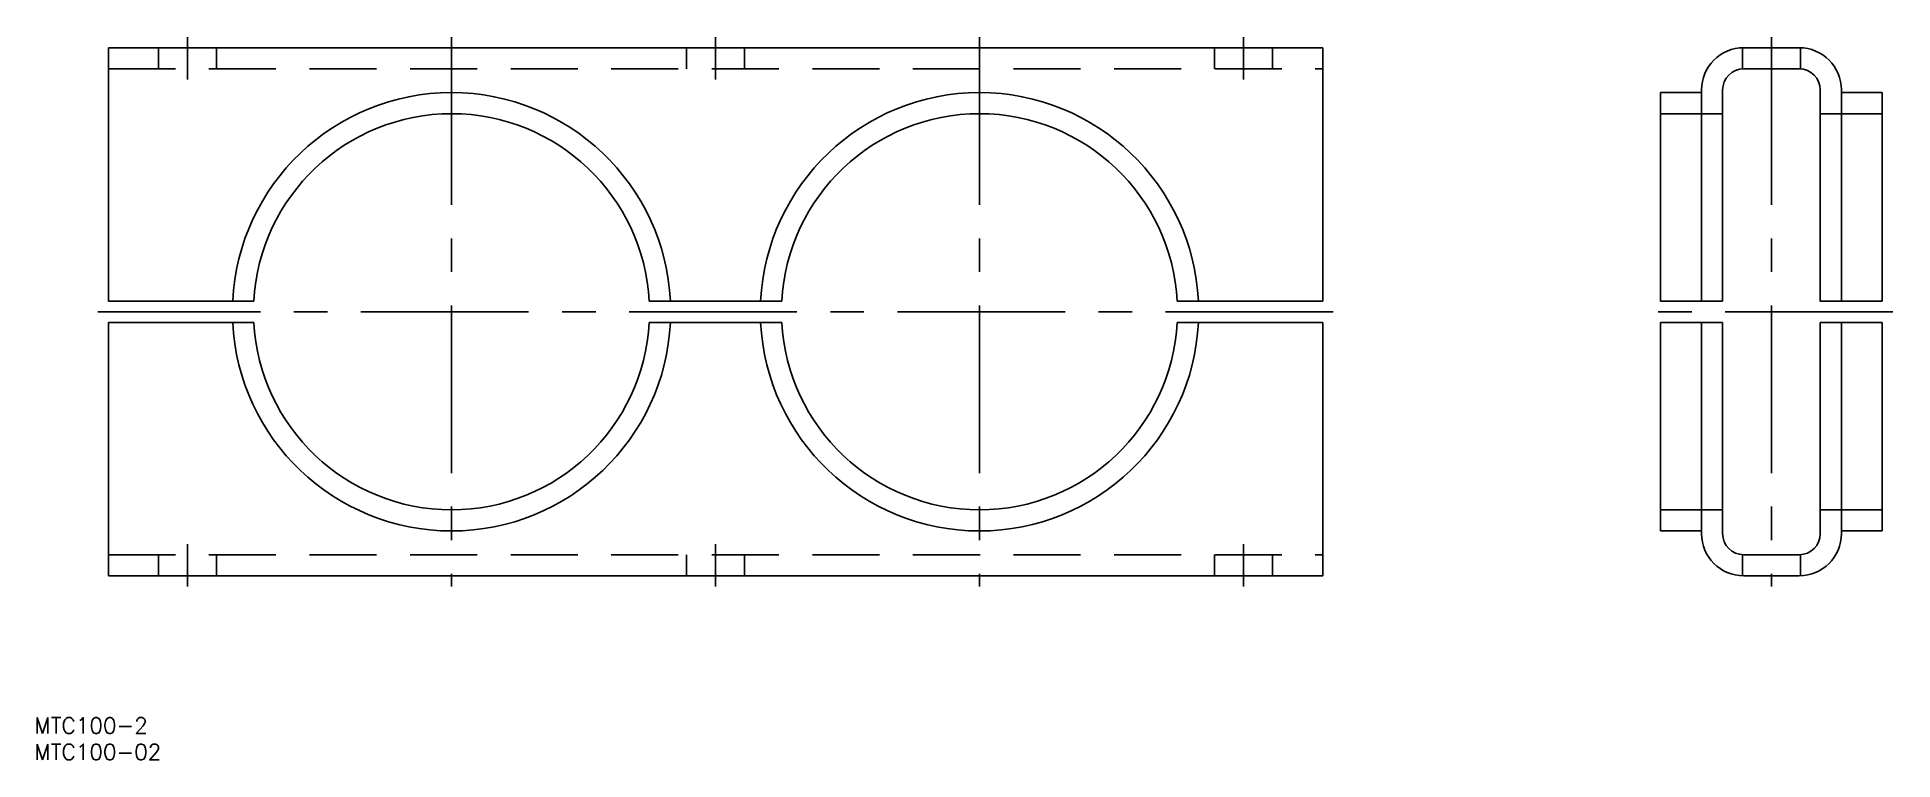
# Model space of a CAD drawing. Extents: x -78 to 273, y -85 to 52.
import ezdxf

# ---------------------------------------------------------------- set-up
doc = ezdxf.new("R2010")
doc.units = 0
doc.linetypes.add('CENTER', pattern=[50.8, 31.75, -6.35, 6.35, -6.35])
doc.linetypes.add('DASHED', pattern=[19.05, 12.7, -6.35])
doc.layers.get('0').update_dxf_attribs({"linetype": 'CONTINUOUS'})
doc.layers.add('CENTER', color=1, linetype='CENTER')
doc.styles.get("Standard").update_dxf_attribs({"font": 'txt.shx', "height": 3, "bigfont": 'bigfont.shx'})

msp = doc.modelspace()

# ---------------------------------------------------------------- linework, layer by layer
at = {"color": 7, "linetype": 'CONTINUOUS'}
for p, q in [((165, 50), (-65, 50)), ((-65, 50), (-65, 2)), ((165, 50), (165, 2)), ((244.75, 50), (255.25, 50)), ((244.75, 46), (255.25, 46)), ((229, 2), (229, 41.5)), ((229, 41.5), (236.75, 41.5)), ((236.75, 2), (236.75, 42)), ((240.75, 2), (240.75, 42)), ((259.25, 2), (259.25, 42)), ((263.25, 2), (263.25, 42)), ((263.25, 41.5), (271, 41.5)), ((271, 2), (271, 41.5)), ((-37.45, 2), (-65, 2)), ((62.55, 2), (37.45, 2)), ((165, 2), (137.45, 2)), ((240.75, 2), (229, 2)), ((271, 2), (259.25, 2)), ((-37.45, -2), (-65, -2)), ((-65, -2), (-65, -50)), ((62.55, -2), (37.45, -2)), ((165, -2), (137.45, -2)), ((165, -2), (165, -50)), ((229, -41.5), (229, -2)), ((240.75, -2), (229, -2)), ((236.75, -42), (236.75, -2)), ((240.75, -42), (240.75, -2)), ((259.25, -42), (259.25, -2)), ((271, -2), (259.25, -2)), ((263.25, -42), (263.25, -2)), ((271, -41.5), (271, -2)), ((229, -41.5), (236.75, -41.5)), ((263.25, -41.5), (271, -41.5)), ((244.75, -46), (255.25, -46)), ((165, -50), (-65, -50)), ((244.75, -50), (255.25, -50))]:
    msp.add_line(p, q, dxfattribs=at)
at = {"color": 3, "linetype": 'DASHED'}
for p, q in [((-55.5, 46), (-55.5, 50)), ((-44.5, 46), (-44.5, 50)), ((44.5, 46), (44.5, 50)), ((55.5, 46), (55.5, 50)), ((144.5, 46), (144.5, 50)), ((155.5, 46), (155.5, 50)), ((244.5, 46), (244.5, 50)), ((255.5, 46), (255.5, 50)), ((-65, 46), (165, 46)), ((229, 37.5), (240.75, 37.5)), ((259.25, 37.5), (271, 37.5)), ((240.75, -37.5), (229, -37.5)), ((271, -37.5), (259.25, -37.5)), ((-65, -46), (165, -46)), ((-55.5, -46), (-55.5, -50)), ((-44.5, -46), (-44.5, -50)), ((44.5, -50), (44.5, -46)), ((55.5, -50), (55.5, -46)), ((144.5, -50), (144.5, -46)), ((155.5, -50), (155.5, -46)), ((244.5, -50), (244.5, -46)), ((255.5, -50), (255.5, -46))]:
    msp.add_line(p, q, dxfattribs=at)
at = {"color": 7, "linetype": 'CONTINUOUS'}
for centre, radius, start, end in [((244.75, 42), 8, 90, 180), ((255.25, 42), 8, 0, 90), ((244.75, 42), 4, 90, 180), ((255.25, 42), 4, 0, 90), ((0, 0), 41.5, 2.7623, 177.2377), ((100, 0), 41.5, 2.7623, 177.2377), ((0, 0), 37.5, 3.0572, 176.9428), ((100, 0), 37.5, 3.0572, 176.9428), ((0, 0), 41.5, 182.7623, 357.2377), ((0, 0), 37.5, 183.0572, 356.9428), ((100, 0), 41.5, 182.7623, 357.2377), ((100, 0), 37.5, 183.0572, 356.9428), ((244.75, -42), 8, 180, 270), ((244.75, -42), 4, 180, 270), ((255.25, -42), 8, 270, 0), ((255.25, -42), 4, 270, 0)]:
    msp.add_arc(centre, radius, start, end, dxfattribs=at)
at = {"layer": 'CENTER', "color": 1, "linetype": 'CENTER'}
for p, q in [((-50, 44), (-50, 52)), ((0, 52), (0, -52)), ((50, 44), (50, 52)), ((100, 52), (100, -52)), ((150, 44), (150, 52)), ((250, 52), (250, -52)), ((167, 0), (-67, 0)), ((273, 0), (227, 0)), ((-50, -44), (-50, -52)), ((50, -52), (50, -44)), ((150, -52), (150, -44))]:
    msp.add_line(p, q, dxfattribs=at)

# ---------------------------------------------------------------- texts
at = {"color": 7, "linetype": 'CONTINUOUS'}
for s, p in [('MTC100-2', (-79.01, -79.84)), ('MTC100-02', (-79.01, -84.84))]:
    msp.add_text(s, height=3, dxfattribs=at).set_placement(p)

doc.saveas('drawing.dxf')
